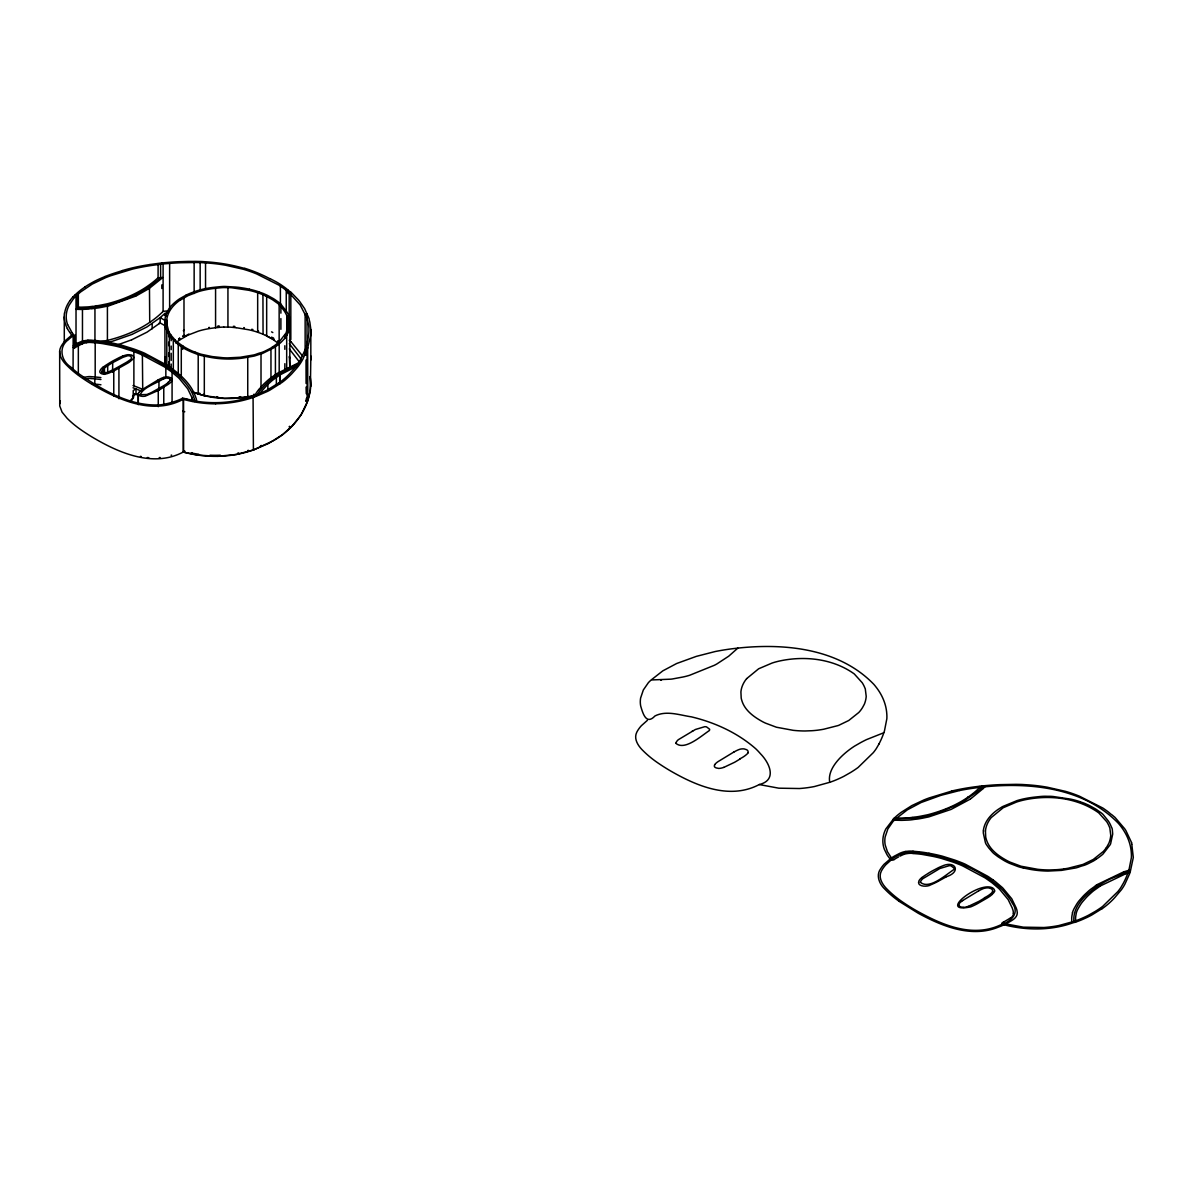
<?xml version="1.0" encoding="UTF-8"?>
<svg xmlns="http://www.w3.org/2000/svg" width="1193" height="1193" viewBox="0 0 1193 1193"><rect width="100%" height="100%" fill="white"/><g stroke="black" fill="none" stroke-linecap="round" stroke-linejoin="round"><path stroke-width="1.5" d="M74.115 345.433A43.813 25.292 0 0 1 74.95 344.553L76.024 343.524L76.024 296.147L78.425 293.881A79.633 45.975 0 0 1 80.781 291.853L92.279 284.068L105.625 277.671A121.015 69.865 0 0 1 110.904 275.672L132.691 269.051A142.653 82.362 0 0 1 158.132 264.592L163.232 263.966A40.622 23.457 0 0 1 165.618 263.728L169.63 263.399A141.311 81.586 0 0 1 180.978 262.728L192.759 262.549A20.863 12.049 0 0 0 194.146 262.52A19.207 11.095 0 0 1 195.548 262.505L200.156 262.594A18.715 10.812 0 0 1 201.274 262.624L205.539 262.892A105.178 60.724 0 0 1 225.805 265.278L243.327 269.275A100.048 57.756 0 0 1 256.659 273.928L279.087 285.231A54.237 31.316 0 0 1 280.4 286.111L282.711 287.737A49.629 28.647 0 0 1 286.29 290.57A16.896 9.753 0 0 0 287.752 291.763L288.378 292.196A9.976 5.756 0 0 1 289.198 292.807L300.144 304.916L306.646 317.487M138.284 402.921L138.284 393.854L138.284 404.651M273.779 440.5L253.662 449.865L268.768 443.364L282.577 434.655L292.374 425.767L301.113 414.836L307.526 401.28L310.359 390.335L310.836 355.991M158.117 264.548L158.072 277.745L162.725 277.537M72.326 334.651L65.317 340.631A61.305 35.387 0 0 0 60.783 347.074C57.383 353.859 62.334 361.106 67.166 365.699A144.323 83.316 0 0 0 82.004 377.883A243.178 140.401 0 0 0 91.548 384.057C118.674 400.102 153.226 415.76 183.737 399.044M59.665 351.234L59.739 405.978L62.051 412.107L67.166 418.34A144.323 83.316 0 0 0 82.004 430.524A243.178 140.401 0 0 0 91.548 436.698A171.524 99.019 0 0 0 95.306 438.905C121.805 454.279 155.716 467.865 184.87 451.148M1013.289 913.406L1013.289 912.362A29.9 17.269 0 0 0 1013.096 910.617L1012.38 908.425A17.463 10.081 0 0 1 1012.275 908.067L1008.174 899.611L999.689 889.367A84.643 48.868 0 0 0 998.75 888.457L992.606 883.252A36.372 20.997 0 0 0 991.547 882.417L986.372 878.779A33.225 19.177 0 0 0 984.583 877.616L962.915 866.029A59.575 34.388 0 0 0 958.203 864.03L954.415 862.584A48.287 27.871 0 0 0 951.358 861.54L941.053 858.304A92.204 53.238 0 0 0 932.568 856.306L922.204 854.427A53.029 30.615 0 0 0 915.717 853.726L913.152 853.517M274.584 440.008C296.416 427.333 313.848 402.503 310.135 376.451M310.821 386.338L310.21 376.913M245.191 398.626L246.399 398.298A50.852 29.363 0 0 0 251.141 396.807L255.093 395.405A78.738 45.453 0 0 0 259.06 393.839A96.573 55.758 0 0 0 267.053 390.126L279.251 382.625M737.841 648.127L728.714 656.195L716.695 664.054A142.206 82.108 0 0 1 714.324 665.306L689.748 675.238A48.555 28.035 0 0 1 682.799 677.042L672.255 678.996A19.983 11.542 0 0 1 670.675 679.175L651.169 679.965L662.816 670.854L676.64 663.517L696.339 656.374L715.203 651.527A153.927 88.864 0 0 1 734.396 648.5C782.563 642.729 838.575 647.739 873.843 684.35A113.365 65.451 0 0 1 875.796 686.736C881.97 694.475 886.19 703.915 886.787 713.876A101.837 58.8 0 0 1 886.831 718.797L884.49 730.772A49.539 28.602 0 0 1 883.774 732.756L883.133 734.739A218.916 126.398 0 0 1 878.987 743.955M978.916 787.469C1027.069 781.728 1083.11 786.694 1118.363 823.334A113.365 65.451 0 0 1 1120.316 825.705C1126.49 833.46 1130.71 842.899 1131.307 852.846A101.837 58.8 0 0 1 1131.352 857.782L1129.01 869.742A49.539 28.602 0 0 1 1128.295 871.725L1127.653 873.723M253.155 396.21L253.155 396.24A8.515 4.921 0 0 1 253.065 396.732L253.408 449.91L236.542 454.429L217.618 456.322L197.74 455.07L183.304 452.087L184.423 451.416M983.494 830.895L983.345 832.132A19.431 11.214 0 0 0 983.3 832.997L985.418 842.661A22.235 12.84 0 0 0 986.73 845.106L988.117 847.045A35.223 20.341 0 0 0 988.773 847.955L992.114 851.817A28.423 16.419 0 0 0 994.53 854.099L997.259 856.171A32.465 18.745 0 0 0 998.586 857.111L1002.12 859.363A57.518 33.21 0 0 0 1009.412 863.285L1017.689 866.446A23.264 13.436 0 0 0 1021.089 867.46L1023.132 867.937M186.123 295.103L179.681 298.757A54.177 31.286 0 0 0 176.937 300.725L176.504 301.083A66.047 38.131 0 0 0 170.584 306.646A62.319 35.984 0 0 0 164.917 320.037L164.768 321.171A19.461 11.244 0 0 0 164.709 322.319L164.977 324.839A62.215 35.909 0 0 0 165.603 327.896L169.391 335.71A33.195 19.163 0 0 0 170.047 336.62L178.264 344.568L178.264 373.29M164.888 359.66L165.335 356.737L164.977 364.327L164.902 320.037M985.433 830.954L985.716 837.039A55.251 31.898 0 0 0 986.149 838.828C988.893 849.088 998.213 855.828 1007.116 860.675A44.186 25.515 0 0 0 1010.203 862.181L1020.94 866.207L1037.716 869.309A65.973 38.087 0 0 0 1049.527 869.965L1056.476 869.697A54.52 31.465 0 0 0 1063.828 868.936M59.665 403.875L60.336 400.759M71.595 335.024L69.612 332.161M892.14 859.079L887.413 851.683L885.191 844.942A68.493 39.548 0 0 1 885.131 837.009L887.846 828.971L892.856 821.709A41.069 23.711 0 0 1 893.989 820.53L895.108 819.472M1072.537 912.749L1072.075 915.106A57.816 33.374 0 0 0 1071.687 919.028L1071.761 920.042A7.516 4.34 0 0 1 1071.687 920.653A2.997 1.73 0 0 0 1072.656 922.174L1074.595 922.413M306.541 398.194L306.079 399.536M306.676 317.562L306.914 318.143A15.956 9.216 0 0 1 307.138 318.799L307.287 319.813A9.559 5.518 0 0 0 307.362 320.261C311.582 331.699 306.183 343.718 304.931 355.096M306.273 393.735L306.079 387.069M287.901 293.642L287.901 290.003L288.587 290.57A25.113 14.495 0 0 0 289.168 290.988L290.824 292.225A32.435 18.73 0 0 0 291.793 293.06L298.369 299.861A112.932 65.197 0 0 1 299.786 301.62L304.633 308.659L309.002 318.442A9.932 5.741 0 0 1 309.166 319.232L309.181 319.426A13.168 7.605 0 0 0 309.27 320.037L309.762 321.856A28.751 16.598 0 0 1 309.897 322.468L310.806 329.208A105.357 60.828 0 0 1 310.627 335.695L307.764 347.64A11.557 6.666 0 0 1 307.406 348.893L302.992 358.854A102.911 59.411 0 0 1 297.251 367.608L291.867 373.677A140.446 81.079 0 0 1 288.781 376.764L287.96 377.525A92.264 53.267 0 0 1 282.115 382.386L270.05 390.036A75.517 43.604 0 0 1 267.456 391.408L255.556 396.568A74.771 43.172 0 0 1 253.751 397.194M1129.532 873.947L1124.939 884.073A105.968 61.186 0 0 1 1121.39 889.754L1114.799 897.554A112.798 65.123 0 0 1 1102.153 908.708M304.931 350.175L300.845 359.078A109.756 63.363 0 0 1 295.059 367.683L289.66 373.663A105.655 60.992 0 0 1 279.341 382.67M647.411 720.318L641.327 725.747A61.305 35.387 0 0 0 636.794 732.189C633.379 738.974 638.344 746.221 643.176 750.815A144.323 83.316 0 0 0 658.014 762.998A243.178 140.401 0 0 0 667.558 769.157A171.524 99.019 0 0 0 671.316 771.379C697.443 786.366 730.101 799.936 759.27 784.547C777.478 780.073 769.515 762.983 760.538 753.827A125.727 72.594 0 0 0 755.751 748.772C737.542 732.8 714.801 722.421 691.358 716.844C679.578 715.099 666.38 710.208 655.002 715.949C646.233 725.329 642.893 713.578 640.671 705.958A68.493 39.548 0 0 1 640.611 698.039L643.325 689.986L648.336 682.724A41.069 23.711 0 0 1 649.469 681.546L650.588 680.487M891.932 859.288L885.847 864.731A61.305 35.387 0 0 0 881.314 871.173C877.899 877.944 882.865 885.206 887.696 889.784A144.323 83.316 0 0 0 902.534 901.983A243.178 140.401 0 0 0 912.078 908.141A171.524 99.019 0 0 0 915.836 910.348C941.009 924.486 971.728 938.205 1000.286 925.052C1010.068 922.174 1020.254 913.719 1012.35 903.28A83.048 47.944 0 0 0 1009.159 898.046L1003.924 891.514A124.117 71.655 0 0 0 1000.271 887.756C984.762 874.066 965.763 864.582 946.064 858.557C928.795 854.292 907.888 846.776 892.17 858.99M879.002 743.97L876.423 748.399A95.753 55.281 0 0 1 873.246 752.708L858.095 767.487A130.544 75.368 0 0 1 850.609 772.482L843.898 776.3A106.266 61.35 0 0 1 836.77 779.625A77.977 45.021 0 0 1 829.761 782.31C826.898 768.441 842.422 753.976 854.218 746.341A8.873 5.115 0 0 1 854.77 745.998L860.764 742.553A151.257 87.328 0 0 1 866.431 739.645L883.774 732.756M254.124 396.673L255.898 393.601A61.067 35.253 0 0 1 258.792 389.529M256.823 395.479L257.479 394.376A61.917 35.745 0 0 1 260.506 390.036L263.623 386.547A72.102 41.621 0 0 1 266.218 383.892L268.962 381.342A57.055 32.942 0 0 1 271.646 379.076L273.689 377.584M274.345 347.446L275.419 346.701A41.099 23.726 0 0 0 276.88 345.672L279.192 343.897A37.922 21.892 0 0 0 281.473 341.869L282.711 340.587A50.017 28.886 0 0 0 285.321 337.425L287.021 334.741M287.379 334.159L287.602 333.772A31.301 18.074 0 0 0 288.408 332.191A73.086 42.202 0 0 0 290.227 324.421L289.869 318.993A13.913 8.038 0 0 0 289.317 316.876A20.699 11.945 0 0 1 289.094 316.533L288.631 315.489A64.899 37.475 0 0 0 286.887 311.925L280.892 304.2A19.968 11.527 0 0 0 278.655 302.291L275.837 300.248A34.433 19.878 0 0 0 273.137 298.489L268.037 295.685A15.569 8.992 0 0 0 266.621 294.969L265.144 294.313A29.154 16.836 0 0 1 264.16 293.881A16.553 9.559 0 0 0 263.191 293.448L258.702 291.838M183.304 452.087L183.275 399.431M272.451 347.014L273.972 345.97A39.637 22.876 0 0 0 275.389 344.956L277.641 343.226A31.689 18.298 0 0 0 279.296 341.78L285.873 333.22A29.437 17 0 0 0 286.29 332.429L288.288 323.228A51.001 29.452 0 0 0 288.244 322.334L287.931 319.038A12.064 6.964 0 0 0 287.483 317.219A22.548 13.019 0 0 1 287.245 316.846L286.752 315.742L286.752 335.472M1080.247 801.83L1083.632 802.993A22.861 13.198 0 0 1 1085.928 803.948A18.67 10.782 0 0 0 1086.405 804.171L1088.284 804.977A18.223 10.513 0 0 1 1089.94 805.827L1095.159 808.72A23.413 13.511 0 0 1 1096.203 809.346L1101.288 812.94A19.267 11.125 0 0 1 1103.197 814.625L1108.416 821.127A63.93 36.908 0 0 1 1111.056 826.167L1111.444 827.062A19.327 11.169 0 0 0 1111.652 827.465A16.538 9.544 0 0 1 1112.338 829.881L1112.637 833.251A50.524 29.169 0 0 1 1112.681 834.175L1110.608 843.839A30.854 17.82 0 0 1 1110.116 844.793L1103.107 853.92A35.343 20.4 0 0 1 1101.273 855.5L1098.902 857.32A42.486 24.531 0 0 1 1097.411 858.364L1096.188 859.214M1105.851 848.357L1106.388 847.582A51.165 29.542 0 0 0 1107.208 846.255L1108.923 843.123A73.027 42.158 0 0 0 1110.758 835.354L1109.803 827.808A28.528 16.463 0 0 1 1109.177 826.421A69.969 40.398 0 0 0 1106.701 821.679L1098.783 812.91A103.105 59.531 0 0 1 1097.217 811.792C1076.161 797.52 1048.722 794.702 1024.25 799.936A59.024 34.075 0 0 0 1018.852 801.323A45.677 26.365 0 0 0 1016.406 802.099L1003.164 807.765L991.189 817.608A62.29 35.954 0 0 0 985.448 830.954M69.984 300.591L68.836 302.276A71.58 41.323 0 0 0 64.661 312.924M93.039 306.273L89.281 306.78A30.421 17.567 0 0 1 85.672 307.004L82.138 307.153A19.774 11.408 0 0 1 80.006 307.168L78.35 307.138L76.039 309.315A25.292 14.599 0 0 1 76.62 309.315L80.17 309.419A22.727 13.123 0 0 0 82.481 309.375L86.463 309.226A41.248 23.815 0 0 0 88.834 309.091C92.115 308.525 93.71 305.08 97.722 305.676A61.469 35.492 0 0 0 100.376 305.199L106.147 304.036A40.279 23.249 0 0 0 107.221 303.812C125.668 299.055 143.771 291.003 157.879 277.924M746.669 678.623L758.644 668.781L771.886 663.129A45.677 26.365 0 0 1 774.332 662.339A59.024 34.075 0 0 1 779.73 660.967C804.201 655.703 831.655 658.551 852.697 672.822A103.105 59.531 0 0 0 854.263 673.926L862.196 682.709A69.969 40.398 0 0 1 864.671 687.436A28.528 16.463 0 0 0 865.283 688.823L866.207 696.369A73.027 42.158 0 0 1 864.388 704.138L862.688 707.285A51.165 29.542 0 0 1 861.868 708.597L861.331 709.373A50.017 28.886 0 0 1 858.721 712.549L848.745 720.497L838.724 725.344A14.883 8.59 0 0 1 837.024 725.836L823.737 729.221A59.158 34.15 0 0 1 820.978 729.698L819.308 729.952A54.52 31.465 0 0 1 811.956 730.712L805.007 730.981A65.973 38.087 0 0 1 793.196 730.325L776.419 727.223L765.682 723.197A44.186 25.515 0 0 1 762.595 721.705C753.693 716.859 744.372 710.118 741.628 699.844A55.251 31.898 0 0 1 741.196 698.054L740.913 691.985A62.29 35.954 0 0 1 746.639 678.623M258.836 389.544L261.938 385.995A73.593 42.486 0 0 1 264.578 383.296L267.664 380.448A55.251 31.898 0 0 1 270.065 378.435L276.716 373.677M160.846 264.041L161.83 263.012A39.548 22.831 0 0 1 165.573 262.609L169.346 262.296A138.433 79.916 0 0 1 178.622 261.714L187.942 261.416A36.193 20.892 0 0 1 189.836 261.416L192.118 261.431A26.455 15.27 0 0 0 194.012 261.401A31.465 18.163 0 0 1 197.099 261.416L199.022 261.461A42.665 24.635 0 0 0 200.185 261.476A29.855 17.239 0 0 1 202.959 261.595L205.733 261.789A112.306 64.84 0 0 1 237.705 266.636L244.744 268.455M162.636 311.85L163.098 311.358A39.339 22.712 0 0 1 165.544 311.105L168.81 310.851M979.9 787.35L981.884 786.023A41.069 23.711 0 0 1 985.716 785.605L989.594 785.277A142.951 82.526 0 0 1 1000.047 784.636L1013.185 784.398A17.269 9.962 0 0 0 1014.408 784.383A24.218 13.988 0 0 1 1016.033 784.353L1020.731 784.442A31.152 17.984 0 0 1 1023.594 784.576L1026.457 784.755A109.264 63.08 0 0 1 1047.454 787.246L1065.543 791.362A103.657 59.844 0 0 1 1079.426 796.193L1102.839 808.049A56.489 32.614 0 0 1 1103.928 808.794L1106.358 810.509A52.999 30.6 0 0 1 1110.131 813.507A9.484 5.473 0 0 0 1110.892 814.133L1111.622 814.64A17.03 9.827 0 0 1 1113.009 815.729A17.313 9.991 0 0 0 1113.576 816.221L1114.471 816.951A23.428 13.526 0 0 1 1115.082 817.488L1124.701 828.792A116.109 67.032 0 0 1 1125.909 830.611L1131.411 842.258A22.145 12.78 0 0 1 1131.501 842.526L1131.575 842.84M983.256 788.469L985.85 785.799L982.182 785.993M983.151 788.588L971.311 798.326M162.442 277.835L149.185 288.497L136.33 295.834M979.796 787.469C965.689 801.383 946.959 809.704 928.005 814.685A39.921 23.055 0 0 1 926.678 814.968L920.892 816.131A53.029 30.615 0 0 1 916.328 816.892L914.897 817.041A19.849 11.468 0 0 0 913.316 817.235L912.526 817.339M162.442 312.044C147.813 326.36 128.456 334.95 108.876 340.05A43.366 25.038 0 0 1 107.415 340.363L102.762 341.317A64.601 37.296 0 0 1 100.078 341.824M167.646 312.82L163.888 314.341L166.916 316.085M982.361 787.097L980.914 788.603A66.883 38.608 0 0 1 979.319 790.154L961.215 803.038A142.206 82.108 0 0 1 958.844 804.291L934.268 814.222A48.555 28.035 0 0 1 927.319 816.027L916.776 817.98A19.983 11.542 0 0 1 915.195 818.144L895.689 818.935L907.336 809.838L921.16 802.501L940.859 795.358L959.724 790.512M73.191 296.699L75.159 294.85A93.516 53.998 0 0 1 84.733 287.155M163.709 314.505L160.563 317.293M76.024 296.147L75.01 297.117A43.813 25.292 0 0 0 73.34 298.951L69.224 305.095A68.553 39.578 0 0 0 67.554 324.511M259.537 394.406A57.532 33.225 0 0 1 262.236 390.543L265.308 387.099A70.685 40.801 0 0 1 267.858 384.474L270.841 381.715A53.342 30.794 0 0 1 273.182 379.762L279.714 375.094L279.714 384.086M893.93 818.458L894.034 818.353A89.639 51.746 0 0 1 901.118 812.388L911.87 805.573L923.919 799.951A124.579 71.923 0 0 1 929.347 797.878L951.731 791.078M893.811 818.562L885.862 828.911A72.684 41.964 0 0 0 884.296 849.148L886.906 854.501A65.898 38.057 0 0 0 887.786 855.873L890.858 860.078L892.066 860.108A2.744 1.581 0 0 0 893.557 859.87A2.371 1.372 0 0 0 894.034 859.676M1005.341 924.068L1001.717 925.843A45.155 26.067 0 0 1 998.809 926.946C973.443 937.638 945.974 927.766 923.024 915.792A225.328 130.097 0 0 1 918.222 913.241L899.075 901.326M992.218 894.422L990.339 895.958A59.009 34.075 0 0 1 985.686 898.896L977.306 903.742A63.154 36.461 0 0 1 970.774 906.859C936.475 914.017 978.856 880.941 992.427 887.831A7.322 4.235 0 0 1 994.559 891.037M168.377 382.356L166.737 383.669M160.28 322.781L159.266 323.616M132.095 334.368L147.022 326.897L160.205 317.592L164.709 320.291M160.205 322.856L160.16 317.621M159.922 323.094L147.022 332.161L131.812 339.751M72.937 335.874L70.089 338.141A45.901 26.5 0 0 0 68.433 339.677C58.248 346.775 60.962 360.748 70.715 366.967A146.217 84.42 0 0 0 78.514 373.588C102.613 390.007 130.455 406.843 160.637 404.815A54.863 31.674 0 0 0 173.835 401.743L175.267 401.295A52.746 30.451 0 0 0 180.739 399.163L181.694 398.73A3.027 1.745 0 0 1 182.454 398.208M131.976 355.38A4.086 2.356 0 0 1 133.497 356.767L133.616 357.289A7.039 4.071 0 0 1 133.079 359.033L129.485 362.031A37.609 21.713 0 0 1 127.487 363.298L116.079 369.696A36.521 21.086 0 0 1 113.782 370.889L109.532 372.798A21.22 12.258 0 0 1 106.952 373.707L105.088 374.11A4.638 2.684 0 0 1 103.045 374.11A4.235 2.446 0 0 1 99.854 371.336A15.434 8.903 0 0 1 102.926 367.265L105.625 365.386A42.307 24.427 0 0 1 106.266 364.969L109.294 363.045A56.28 32.494 0 0 1 111.292 361.867A44.141 25.485 0 0 1 113.35 360.674L118.957 357.751A31.913 18.417 0 0 1 122.655 356.111M101.673 371.634A8.068 4.653 0 0 1 102.106 370.605L102.166 370.441A13.898 8.023 0 0 1 104.417 367.951L107.072 366.132A40.696 23.502 0 0 1 107.698 365.714L111.053 363.597A50.807 29.333 0 0 1 112.634 362.672M273.928 377.42L278.223 374.378M921.965 877.511L924.709 875.573A43.679 25.217 0 0 1 925.365 875.155L925.992 874.752M894.288 859.497L895.466 858.692A33.464 19.312 0 0 1 897.33 857.588L898.642 856.887M72.445 334.577L74.055 335.203L74.055 348.356L74.935 347.76A32.062 18.506 0 0 1 76.799 346.656L80.483 344.717A29.527 17.045 0 0 1 82.317 343.852M1010.814 917.641L1010.516 917.864A60.977 35.208 0 0 1 1007.563 919.728L1003.626 922.055M142.042 389.664L157.953 380.015M962.572 900.596L978.484 890.947M73.727 335.427L73.712 335.442A2.371 1.372 0 0 1 73.31 335.68M180.068 300.248L187.942 295.685L198.351 291.644A49.435 28.543 0 0 1 204.107 290.138A60.575 34.97 0 0 1 215.575 288.288L219.124 287.916A38.579 22.279 0 0 1 223.732 287.573L226.804 287.617A12.825 7.412 0 0 0 227.938 287.617A19.416 11.214 0 0 1 232.038 287.811L248.711 290.272A54.744 31.6 0 0 1 257.703 292.762L261.312 294.06A17.224 9.947 0 0 1 262.937 294.731L265.532 295.894M180.068 339.737L187.942 335.158L198.351 331.132A49.435 28.543 0 0 1 204.107 329.611A60.575 34.97 0 0 1 215.575 327.777L219.124 327.389A38.579 22.279 0 0 1 223.732 327.046M1097.247 884.61L1090.596 889.367A55.251 31.898 0 0 0 1088.195 891.38L1085.108 894.228A73.593 42.486 0 0 0 1082.483 896.927L1079.352 900.476A61.067 35.253 0 0 0 1076.444 904.533L1074.654 907.605A55.877 32.271 0 0 0 1072.447 912.734M1100.244 886.026L1093.713 890.694A53.342 30.794 0 0 0 1091.386 892.647L1088.389 895.421A70.685 40.801 0 0 0 1085.839 898.031L1082.812 901.49A57.532 33.225 0 0 0 1080.068 905.338L1078.174 908.574A48.257 27.857 0 0 0 1076.31 913.018L1075.922 915.255A53.804 31.063 0 0 0 1075.564 918.998L1075.639 919.952A12.079 6.979 0 0 1 1075.519 920.996L1075.683 921.786C1052.912 930.779 1026.964 930.764 1003.402 924.62M1096.054 859.303L1094.95 860.064A23.159 13.362 0 0 1 1092.773 861.346L1088.881 863.314A33.001 19.058 0 0 1 1084.213 865.313L1083.841 865.402A15.941 9.201 0 0 1 1082.29 865.85A13.019 7.516 0 0 0 1080.604 866.372L1078.427 867.162A19.774 11.408 0 0 1 1077.726 867.4L1076.504 867.758A17.299 9.991 0 0 1 1075.624 867.967L1061.531 870.383L1047.991 871.069A66.003 38.101 0 0 1 1029.738 869.279L1023.34 867.982M149.721 322.334L149.468 288.303M152.152 323.557L152.152 328.821M967.538 797.446L968.582 796.73M971.042 798.505L969.998 799.235M1095.517 885.803L1096.606 885.057M272.317 347.103L271.273 347.804A17.776 10.26 0 0 1 269.707 348.714L265.204 350.996A27.126 15.658 0 0 1 261.744 352.442L261.371 352.546A11.855 6.845 0 0 1 260.268 352.86A17.269 9.976 0 0 0 257.942 353.575L256.197 354.202A17.522 10.126 0 0 1 255.272 354.53L254.512 354.753A14.286 8.247 0 0 1 253.483 355.007L240.24 357.259L227.55 357.9A58.755 33.911 0 0 1 223.076 357.736L212.772 356.647A68.687 39.652 0 0 1 210.818 356.304L201.542 354.336A18.059 10.424 0 0 1 199.246 353.635L194.951 352.039M273.823 347.804L262.505 353.456A14.062 8.127 0 0 1 261.013 353.889L254.631 355.946A56.354 32.539 0 0 1 252.916 356.304L243.297 358.004A54.61 31.525 0 0 1 235.946 358.765L232.918 358.944A47.824 27.603 0 0 1 228.996 359.033A66.018 38.116 0 0 1 217.186 358.377A78.619 45.394 0 0 1 204.346 356.155L202.735 355.842A29.288 16.911 0 0 1 198.157 354.619L193.877 352.964A62.707 36.208 0 0 1 182.902 347.73M969.715 799.429L951.119 809.406L928.825 816.892A44.126 25.471 0 0 1 927.945 817.071L923.293 818.025A64.601 37.296 0 0 1 917.208 819.084L915.478 819.263A15.091 8.709 0 0 0 914.062 819.427L912.66 819.651A31.033 17.925 0 0 1 906.993 820.143L902.997 820.307A22.876 13.212 0 0 1 900.655 820.337L897.032 820.247A26.306 15.181 0 0 0 896.45 820.232A2.997 1.73 0 0 1 894.183 819.68L893.318 819.069L894.929 817.816L900.864 818.1A17.522 10.126 0 0 0 902.669 818.085L906.203 817.951A30.421 17.567 0 0 0 909.812 817.712L912.123 817.399M1102.034 908.648L1091.863 914.956A88.714 51.224 0 0 1 1086.883 917.506L1082.812 919.341A75.755 43.738 0 0 1 1078.755 920.996L1076.19 921.95A17.284 9.976 0 0 1 1075.49 922.189L1074.774 922.383M146.232 288.766L156.924 280.877A84.405 48.734 0 0 0 159.504 278.551L160.608 277.432L160.608 264.279M164.172 386.964L159.444 389.828A73.056 42.173 0 0 1 158.266 390.484L145.292 396.151A6.815 3.937 0 0 1 142.921 396.359A7.203 4.161 0 0 1 141.937 396.3L140.506 396.031A3.952 2.282 0 0 1 138.955 395.271A4.19 2.416 0 0 1 138.642 394.943M926.618 874.35L928.81 872.963A53.894 31.107 0 0 1 930.436 872.008A45.766 26.425 0 0 1 932.598 870.771L937.504 868.191A39.458 22.771 0 0 1 942.157 866.088C955.146 860.019 961.782 871.755 946.467 876.706M276.97 373.513L300.099 362.076M1097.485 884.445L1123.612 871.904M278.446 374.229L292.36 366.758M279.893 374.975L297.4 365.908M1100.423 885.907L1125.595 873.828M184.11 336.769L188.867 334.025M132.527 396.195L136.524 393.884M740.182 758.927L735.455 761.79A73.056 42.173 0 0 1 734.277 762.431L723.778 767.412M984.702 897.897L979.975 900.76A73.056 42.173 0 0 1 978.797 901.416L968.298 906.397M163.232 378.912C156.283 383.356 142.921 387.591 140.386 394.465M946.198 876.87L937.847 881.478A37.684 21.757 0 0 1 935.506 882.686L932.866 883.909A37.207 21.489 0 0 1 930.749 884.818C927.408 887.174 916.313 886.846 918.953 880.852A17.388 10.036 0 0 1 921.965 877.511M733.963 751.963L718.052 761.626A23.457 13.541 0 0 0 714.607 764.668M891.26 858.11L884.117 864.224A65.883 38.042 0 0 0 880.658 868.772C875.692 875.274 879.39 884.117 884.803 889.083A139.149 80.334 0 0 0 899.134 901.297M692.268 731.085L693.044 730.683M900.059 856.142L901.013 855.649A30.108 17.388 0 0 1 902.862 854.785A12.258 7.069 0 0 1 906.009 853.785L906.934 853.636A12.735 7.352 0 0 1 912.019 853.338L912.973 853.502M183.319 330.715L184.274 330.237M183.006 336.128L184.274 335.501M1002.418 806.662L997.9 809.57A63.855 36.864 0 0 0 983.33 830.895M1002.687 806.528L1017.047 800.607A53.312 30.779 0 0 1 1023.206 798.982A64.392 37.177 0 0 1 1035.435 797.028L1039.192 796.626A45.513 26.276 0 0 1 1044.054 796.268L1045.351 796.253A19.118 11.035 0 0 1 1046.47 796.283L1047.171 796.298A9.872 5.697 0 0 0 1048.229 796.313A22.428 12.944 0 0 1 1053.434 796.551L1070.688 799.131A58.77 33.926 0 0 1 1080.291 801.8M182.633 336.322L184.617 335.322M135.793 296.088L108.876 305.826A43.366 25.038 0 0 1 107.415 306.139L101.942 307.257A62.439 36.044 0 0 1 97.632 308.003L94.948 308.331A15.121 8.739 0 0 0 93.531 308.51L91.19 308.853M131.812 334.487L113.052 341.049A49.808 28.751 0 0 1 108.488 342.123L104.402 342.958M131.662 339.811L116.288 345.359M105.073 276.537L102.106 277.775A97.051 56.026 0 0 0 93.591 281.787L90.146 283.725A96.976 55.982 0 0 0 84.673 287.14M298.682 364.014L296.744 364.804A89.535 51.687 0 0 0 292.36 366.758M101.778 372.037L106.162 372.678A15.688 9.052 0 0 0 107.251 372.32L107.981 372.052A37.401 21.593 0 0 0 110.024 371.187L112.56 370.009A35.402 20.445 0 0 0 114.811 368.846L116.675 367.802A54.714 31.585 0 0 1 117.615 367.295L125.981 362.597A48.57 28.035 0 0 0 129.172 360.495C134.257 358.109 130.082 354.097 125.936 356.334A27.096 15.643 0 0 0 122.551 357.512L112.724 362.612L112.56 372.141M829.508 782.369L814.387 786.545A72.475 41.844 0 0 1 799.414 788.528L778.805 788.185L759.315 784.562M1127.668 873.723A218.916 126.398 0 0 1 1123.508 882.939L1120.943 887.383A95.753 55.281 0 0 1 1117.766 891.678L1102.615 906.456A130.544 75.368 0 0 1 1095.129 911.467L1088.419 915.27A106.266 61.35 0 0 1 1081.29 918.595A77.977 45.021 0 0 1 1074.282 921.294L1058.907 925.529A72.475 41.844 0 0 1 1043.935 927.513L1023.326 927.17L1003.865 923.531M122.67 356.125L123.416 355.872A17.567 10.14 0 0 1 126.756 354.873A5.861 3.385 0 0 1 131.737 355.246L131.961 355.395M306.183 348.117L307.451 347.73M305.87 400.863L307.809 400.162L307.66 347.67M305.647 400.937L306.497 400.669M306.019 360.062L306.079 383.46M1123.955 871.8L1130.263 869.846L1129.1 872.739M1125.924 873.723L1128.891 872.814M305.602 348.311L305.572 351.607M1127.653 871.919L1110.951 878.615A151.257 87.328 0 0 0 1105.285 881.523L1099.29 884.967A8.873 5.115 0 0 0 1098.738 885.31C1086.868 893.557 1072.358 905.666 1073.939 921.354M122.581 270.572L115.87 272.675A132.542 76.516 0 0 0 105.059 276.522M256.286 394.958C235.453 400.237 212.772 399.909 192.655 391.975M255.884 395.092L251.201 396.121M86.403 378.882L87.387 378.688M253.632 449.88C231.442 457.784 206.404 458.321 183.543 452.117L183.543 399.476L189.329 400.848A72.49 41.844 0 0 0 215.65 403.86M249.039 396.508L244.416 397.314M208.686 327.523L209.401 327.419M86.299 342.734L88.178 342.466A9.753 5.622 0 0 1 91.324 342.495L95.186 342.809A52.746 30.451 0 0 1 102.896 343.673L112.828 345.523A71.476 41.263 0 0 1 121.746 347.685L130.842 350.593A51.806 29.914 0 0 1 133.884 351.652L137.687 353.098A59.575 34.388 0 0 1 142.399 355.082L164.052 366.683A33.225 19.177 0 0 1 165.857 367.847L171.017 371.485A36.372 20.997 0 0 1 172.075 372.32L178.219 377.525A83.838 48.406 0 0 1 179.457 378.733L187.748 388.843L191.745 397.15A17.492 10.096 0 0 0 191.849 397.493L192.55 399.67A29.601 17.09 0 0 1 192.744 401.251L192.759 401.415M905.86 851.489L908.38 851.161A14.54 8.396 0 0 1 913.018 851.235M149.945 264.518L159.877 263.191A18.238 10.528 0 0 1 161.83 262.997M243.864 397.403L224.538 398.417L204.316 395.658L204.316 356.185M1063.828 868.936L1065.498 868.683A59.158 34.15 0 0 0 1068.272 868.206L1081.544 864.821A14.883 8.59 0 0 0 1083.244 864.314L1093.265 859.467L1103.242 851.519A50.017 28.886 0 0 0 1105.851 848.357M979.423 786.262L980.109 786.172A19.849 11.453 0 0 1 982.182 785.978M978.976 786.321L978.514 786.381A147.321 85.061 0 0 0 951.686 791.034M160.16 457.516L159.176 457.635M240.777 396.673L239.137 396.851M217.335 326.45L218.901 326.3M217.857 326.405L219.423 326.241M87.894 340.229L85.165 340.587A16.001 9.246 0 0 0 82.138 341.273L80.035 342.048A30.6 17.671 0 0 0 78.052 342.988L73.772 345.239A38.981 22.503 0 0 0 73.34 345.478M660.668 680.114L661.459 680.085M223.732 327.061L226.804 327.091A12.825 7.412 0 0 0 227.938 327.091A19.416 11.214 0 0 1 232.038 327.3L235.975 327.702M76.024 343.524L78.156 343.584M100.943 379.523A50.285 29.035 0 0 0 94.814 378.867L91.041 378.539M100.943 384.787A50.285 29.035 0 0 0 94.814 384.131L92.443 383.937M100.883 377.599A52.746 30.451 0 0 0 95.201 377.018L91.339 376.69A9.753 5.622 0 0 0 88.163 376.66L86.299 376.943A12.735 7.352 0 0 0 82.839 377.838M236.423 327.747L248.711 329.76A54.744 31.6 0 0 1 257.703 332.236M913.033 851.205L915.314 851.444A20.102 11.602 0 0 0 916.179 851.519A75.845 43.798 0 0 1 928.974 853.278M148.812 457.694L147.291 457.53M217.648 396.777L216.738 396.673M233.381 326.286L234.872 326.45M1003.268 924.605L1001.658 924.336L1001.881 923.382A2.968 1.715 0 0 1 1003 922.308A3.773 2.177 0 0 1 1003.537 922.07M243.76 327.598L244.386 327.702M108.474 342.316L112.574 343.107A100.316 57.92 0 0 1 122.163 345.344L132.855 348.699A51.06 29.482 0 0 1 136.017 349.788L139.969 351.294A62.856 36.282 0 0 1 144.89 353.367L166.945 365.192A36.536 21.086 0 0 1 168.869 366.445C179.964 374.065 191.104 383.669 195.563 396.792A15.971 9.216 0 0 0 195.697 397.194L196.159 398.432A17.224 9.947 0 0 1 196.442 399.536L196.636 401.43M929.004 853.249L933.105 854.039A100.316 57.92 0 0 1 942.694 856.276L953.386 859.631A51.06 29.482 0 0 1 956.547 860.705L960.499 862.226A62.856 36.282 0 0 1 965.42 864.299L987.461 876.124A36.536 21.086 0 0 1 989.4 877.377L993.083 879.942M193.609 400.55L186.913 399.088M192.327 452.937L191.193 452.699M140.446 456.352L141.221 456.516M204.614 394.54L203.436 394.272M203.928 395.584L193.266 392.199M249.352 289.213L250.56 289.496A58.502 33.777 0 0 1 258.732 291.808M186.854 399.073L182.753 398.074M182.753 411.242L184.766 411.734M251.753 329.268L252.946 329.566M257.584 330.938L258.702 331.326M133.049 387.77L138.477 389.902A40.696 23.502 0 0 1 140.312 390.737L141.46 391.289M134.57 393.615L138.477 395.166A40.696 23.502 0 0 1 139.014 395.405M133.034 385.548A51.806 29.914 0 0 1 133.884 385.861L137.687 387.307A59.575 34.388 0 0 1 142.399 389.306M134.734 393.675L135.778 394.078A56.846 32.822 0 0 1 138.85 395.33M265.532 335.382L263.057 334.279A17.224 9.947 0 0 0 261.312 333.548L257.673 332.265L257.673 292.792M262.937 294.731L263.057 334.279M142.713 389.47L142.385 355.096M270.006 278.595L275.702 281.593A77.813 44.931 0 0 1 281.921 285.395L284.65 287.349A47.123 27.2 0 0 1 287.931 289.988M271.557 331.863L272.809 332.549M271.557 337.127L272.809 337.813M75.189 294.865L77.232 295.059L77.232 308.212L79.454 308.286A24.307 14.033 0 0 0 82.302 308.271L87.402 308.048A47.974 27.693 0 0 0 88.58 307.988A18.402 10.618 0 0 0 90.787 307.734L93.367 307.362A17.597 10.155 0 0 1 94.665 307.227L97.677 306.84A64.437 37.207 0 0 0 101.122 306.228L106.788 305.095A48.6 28.05 0 0 0 113.738 303.29L120.18 301.188A85.135 49.152 0 0 0 123.028 300.159L127.353 298.459A104.447 60.306 0 0 0 134.272 295.387L140.297 292.315A80.17 46.288 0 0 0 146.232 288.766M267.351 336.351L271.974 338.901A21.34 12.318 0 0 1 272.794 339.394L277.626 342.809A15.255 8.813 0 0 1 278.506 343.509M274.062 339.587L266.665 335.949A12.78 7.382 0 0 0 265.532 335.382M159.4 322.498L165.588 326.062M265.532 295.894A12.78 7.382 0 0 1 266.665 296.461L271.974 299.413A21.34 12.318 0 0 1 272.794 299.92L277.626 303.335A15.255 8.813 0 0 1 279.177 304.662L282.219 308.301A61.186 35.328 0 0 1 286.827 315.727M183.006 347.67L179.547 345.478A30.958 17.865 0 0 1 178.264 344.568M277.641 341.034L279.087 342.063L278.029 341.317M140.58 394.674L146.769 394.51A39.16 22.607 0 0 0 151.66 392.422L162.323 386.472A56.28 32.494 0 0 0 166.752 383.684M290.883 341.645L302.649 356.111M291.017 341.75L289.288 340.273M289.317 343.673L300.025 357.512A65.54 37.848 0 0 1 300.427 358.332L301.292 360.256M289.317 348.938L300.025 362.776M132.96 395.494C135.57 398.984 124.833 405.963 133.616 397.135A6.204 3.579 0 0 0 133.556 396.419A4.518 2.61 0 0 0 133.228 395.778L133.228 390.514L136.017 388.903L136.017 394.167M175.058 339.916L171.926 336.307A32.166 18.581 0 0 1 171.195 335.308L169.54 332.981A16.926 9.768 0 0 1 168.66 331.341L166.737 323.452A32.136 18.551 0 0 1 166.662 321.678L166.841 320.097L166.841 329.059M72.296 332.951L73.176 334.055L73.071 370.397M74.055 348.356L73.176 347.223A37.207 21.474 0 0 1 75.547 345.806L78.992 344.002A27.096 15.643 0 0 1 82.406 342.451A18.342 10.588 0 0 1 87.879 341.392L95.425 341.69A74.488 43.008 0 0 1 108.861 343.599L113.738 344.538A97.334 56.19 0 0 1 121.671 346.432M72.057 332.638L67.598 324.511M1005.639 923.993A3.266 1.894 0 0 0 1006.295 923.665C1011.306 920.638 1019.016 917.835 1016.958 910.468A17.194 9.917 0 0 0 1016.69 909.364L1016.257 908.201A16.001 9.246 0 0 1 1016.093 907.724L1011.783 898.821L1003.03 888.248A87.208 50.345 0 0 0 1002.06 887.309L995.797 882A52.775 30.466 0 0 0 993.068 879.942M1131.814 844.376L1133.305 857.484L1130.248 871.8A10.722 6.189 0 0 1 1129.905 873.097M194.504 399.625L194.578 400.266A53.521 30.899 0 0 1 194.698 401.534M289.869 358.482L289.347 356.483L289.824 366.833L289.869 318.993M78.335 293.97L78.35 307.138M310.836 329.671L310.821 360.018M307.123 349.624L307.123 402.265M307.004 313.744L307.004 344.717M306.079 346.895L306.079 355.111M305.14 314.027L305.14 350.474M290.824 292.225L290.824 339.602M289.288 316.876L289.288 325.853M289.183 292.807L289.183 325.614M288.631 320.872L288.631 326.256M287.931 319.038L287.931 331.594M287.438 317.219L287.438 331.579M286.678 335.322L286.678 369.427M286.245 290.585L286.245 312.447M284.844 334.979L284.844 338.558M284.844 345.746L284.844 349.325M284.844 363.686L284.844 369.069M280.892 304.2L280.892 313.162M280.892 318.561L280.892 329.328M280.4 286.111L280.4 304.334M280.131 374.826L280.131 382.028M279.147 304.677L279.147 342.361M279.192 343.897L279.192 372.619M276.358 377.45L276.358 384.653M275.419 346.701L275.419 375.512M270.96 349.564L270.96 378.27M267.873 384.489L267.873 389.887M266.665 296.461L266.665 335.949M261.013 353.889L261.013 387.979M247.741 357.274L247.741 396.747M227.938 287.602L227.938 327.091M215.575 288.288L215.575 327.777M205.539 262.892L205.539 288.408M200.156 262.594L200.156 289.929M198.202 354.575L198.202 394.048M194.146 262.52L194.146 293.493M191.745 397.15L191.745 400.744M183.99 297.639L183.99 337.112M182.723 345.836L182.723 349.43M181.291 346.581L181.291 377.092M173.313 340.393L173.313 370.904M172.075 372.32L172.075 402.936M171.195 335.308L171.195 340.691M171.195 346.074L171.195 349.668M171.195 353.262L171.195 360.435M171.195 364.029L171.195 367.608M169.63 263.399L169.63 308.957M169.391 335.71L169.391 368.011M168.69 331.341L168.69 336.724M168.69 342.108L168.69 345.702M168.69 352.874L168.69 356.468M168.69 361.852L168.69 365.431M166.796 331.535L166.796 367.429M165.842 367.862L165.842 376.854M165.186 313.028L165.186 315.653M163.769 387.203L163.769 405.217M163.098 263.981L163.098 311.358M161.83 284.873L161.83 288.527M158.952 381.014L158.952 390.022M158.266 390.484L158.266 406.694M133.884 351.652L133.884 385.861M118.927 368.115L118.927 398.73M113.767 370.874L113.767 396.091M108.488 342.123L108.488 343.107M107.698 365.714L107.698 372.141M107.415 306.139L107.415 340.363M104.462 367.966L104.462 374.393M102.956 367.28L102.956 372.678M95.186 342.809L95.186 377.018M94.948 308.331L94.948 342.54M94.814 378.867L94.814 384.131M82.466 309.375L82.466 341.794M78.335 345.836L78.335 374.647M75.159 334.935L75.159 342.227M64.288 316.891L64.288 343.211M254.318 394.286A14.286 8.247 0 0 1 253.483 394.48M199.887 393.347A18.059 10.424 0 0 1 199.246 393.123M175.789 343.017A59.71 34.478 0 0 1 179.934 339.677M248.412 450.343A50.852 29.363 0 0 1 247.607 450.596M238.719 452.893A69.999 40.413 0 0 1 237.839 453.086M220.332 455.204A69.999 40.413 0 0 1 209.968 455.219M198.754 454.235A69.999 40.413 0 0 1 192.207 453.146M289.616 426.289A105.655 60.992 0 0 1 289.109 426.84M261.401 445.466A96.573 55.758 0 0 1 260.506 445.869M171.643 455.085A54.863 31.674 0 0 1 171.076 455.249M122.521 270.513A130.365 75.263 0 0 1 149.975 264.563M85.314 379.15A8.217 4.742 0 0 1 86.388 378.867M87.387 378.673A9.156 5.279 0 0 1 91.056 378.479M172.299 380.821A34.612 19.983 0 0 1 163.948 386.815M171.881 380.686A4.891 2.818 0 0 0 172.031 379.389L171.911 379.076A5.503 3.176 0 0 0 170.599 377.749L168.094 376.958A7.352 4.25 0 0 0 163.873 377.391M158.013 380.045A29.393 16.97 0 0 1 163.799 377.316M138.597 392.721A23.457 13.541 0 0 1 142.101 389.693M138.492 394.972A5.16 2.982 0 0 1 138.806 392.765M163.486 379.061A6.919 3.997 0 0 1 168.258 377.883M168.273 378.136A3.161 1.834 0 0 1 170.062 379.956M170.241 379.971A8.918 5.145 0 0 1 168.153 382.237M249.352 289.198A62.797 36.252 0 0 0 243.133 288.02L239.331 287.438A18.656 10.767 0 0 0 237.825 287.274L236.527 287.155A25.023 14.45 0 0 1 235.871 287.081L225.462 286.469A17.955 10.364 0 0 0 223.628 286.454A45.901 26.5 0 0 0 219.423 286.767L215.247 287.185A60.127 34.716 0 0 0 203.705 288.989L201.378 289.571A52.835 30.511 0 0 0 194.608 291.599L190.925 292.986A57.383 33.121 0 0 0 186.138 295.103M194.891 352.099A60.888 35.149 0 0 1 184.289 346.939L181.053 344.762A29.482 17.015 0 0 1 179.8 343.897L176.862 341.63A23.383 13.496 0 0 1 175.043 339.916M166.722 320.082A59.71 34.478 0 0 1 179.934 300.189M273.465 338.186A21.519 12.422 0 0 1 273.808 338.38M253.438 397.284A51.031 29.467 0 0 1 247.1 399.327L245.594 399.744A73.578 42.486 0 0 1 215.665 403.741M82.302 343.838A12.735 7.352 0 0 1 86.284 342.704M244.863 268.321A122.327 70.626 0 0 1 269.812 278.715M70.014 300.606A56.369 32.539 0 0 1 73.161 296.699M67.404 328.537A71.312 41.173 0 0 1 64.467 312.924M69.626 332.146A68.523 39.563 0 0 1 67.33 328.552M108.444 342.346A75.845 43.798 0 0 0 95.679 340.512A20.132 11.617 0 0 1 94.784 340.512L92.681 340.303A15.047 8.694 0 0 0 87.894 340.184M245.161 398.611A69.552 40.159 0 0 1 193.49 400.759M121.656 346.432A45.96 26.544 0 0 1 123.997 347.133L131.886 349.653A49.972 28.856 0 0 1 134.958 350.712L138.82 352.189A61.141 35.298 0 0 1 143.637 354.232L149.99 357.259A84.986 49.062 0 0 1 152.689 358.616L164.768 365.505A41.815 24.143 0 0 1 167.363 367.146L170.987 369.666A51.508 29.736 0 0 1 173.686 371.694L177.548 374.87A64.989 37.52 0 0 1 179.74 376.824A133.348 76.993 0 0 1 188.613 387.114L189.955 389.052A74.398 42.948 0 0 1 191.819 392.348L192.729 394.346A58.919 34.015 0 0 1 193.669 396.971L194.131 398.298A19.64 11.333 0 0 1 194.519 399.625M723.719 767.367A9.842 5.682 0 0 1 718.589 768.426A7.203 4.161 0 0 1 717.947 768.247L716.784 768.053A4.011 2.311 0 0 1 714.786 767.069A4.19 2.416 0 0 1 714.547 766.756A5.16 2.982 0 0 1 714.801 764.728M734.023 751.993A29.393 16.97 0 0 1 739.809 749.264A7.352 4.25 0 0 1 744.104 748.906L746.609 749.696A5.503 3.176 0 0 1 747.922 751.023L748.041 751.336A4.891 2.818 0 0 1 747.892 752.649M748.309 752.768A34.612 19.983 0 0 1 739.958 758.778M994.679 891.037A12.855 7.412 0 0 1 992.024 894.332M891.41 857.976A40.055 23.114 0 0 1 895.66 855.456L898.583 853.92A18.79 10.841 0 0 1 905.8 851.399M1013.483 913.406A12.765 7.367 0 0 1 1011.082 917.745M1131.575 842.84A8.754 5.055 0 0 1 1131.65 843.317L1131.68 843.675A7.874 4.548 0 0 0 1131.769 844.197M968.239 906.352A9.842 5.682 0 0 1 963.109 907.411M963.094 907.276A7.203 4.161 0 0 1 962.468 907.232L961.304 907.038A4.011 2.311 0 0 1 959.306 906.039A4.19 2.416 0 0 1 959.068 905.741M958.948 905.755A5.16 2.982 0 0 1 959.321 903.697M959.127 903.638A23.457 13.541 0 0 1 962.632 900.626M978.543 890.977A29.393 16.97 0 0 1 984.329 888.248M984.404 888.323A7.352 4.25 0 0 1 988.624 887.89L991.129 888.681A5.503 3.176 0 0 1 992.442 890.008L992.561 890.321A4.891 2.818 0 0 1 992.412 891.618M992.83 891.753A34.612 19.983 0 0 1 984.479 897.747M959.709 790.497A153.927 88.864 0 0 1 978.916 787.484M675.834 743.284C684.618 750.994 701.066 736.051 709.358 730.548A6.919 3.997 0 0 0 709.626 729.236L706.554 726.895A5.324 3.072 0 0 0 704.72 726.701L695.37 729.505L678.37 739.675A15.047 8.679 0 0 0 676.282 742.18L675.834 743.284M920.355 882.253C929.138 889.963 945.587 875.036 953.878 869.533A6.919 3.997 0 0 0 954.146 868.221L951.075 865.879A5.324 3.072 0 0 0 949.24 865.686L939.89 868.489L922.89 878.659A15.047 8.679 0 0 0 920.802 881.165L920.355 882.253M178.622 338.961L179.681 338.245L178.622 338.961M197.949 329.984L197.949 329.984M202.542 328.761L202.542 328.761"/></g></svg>
